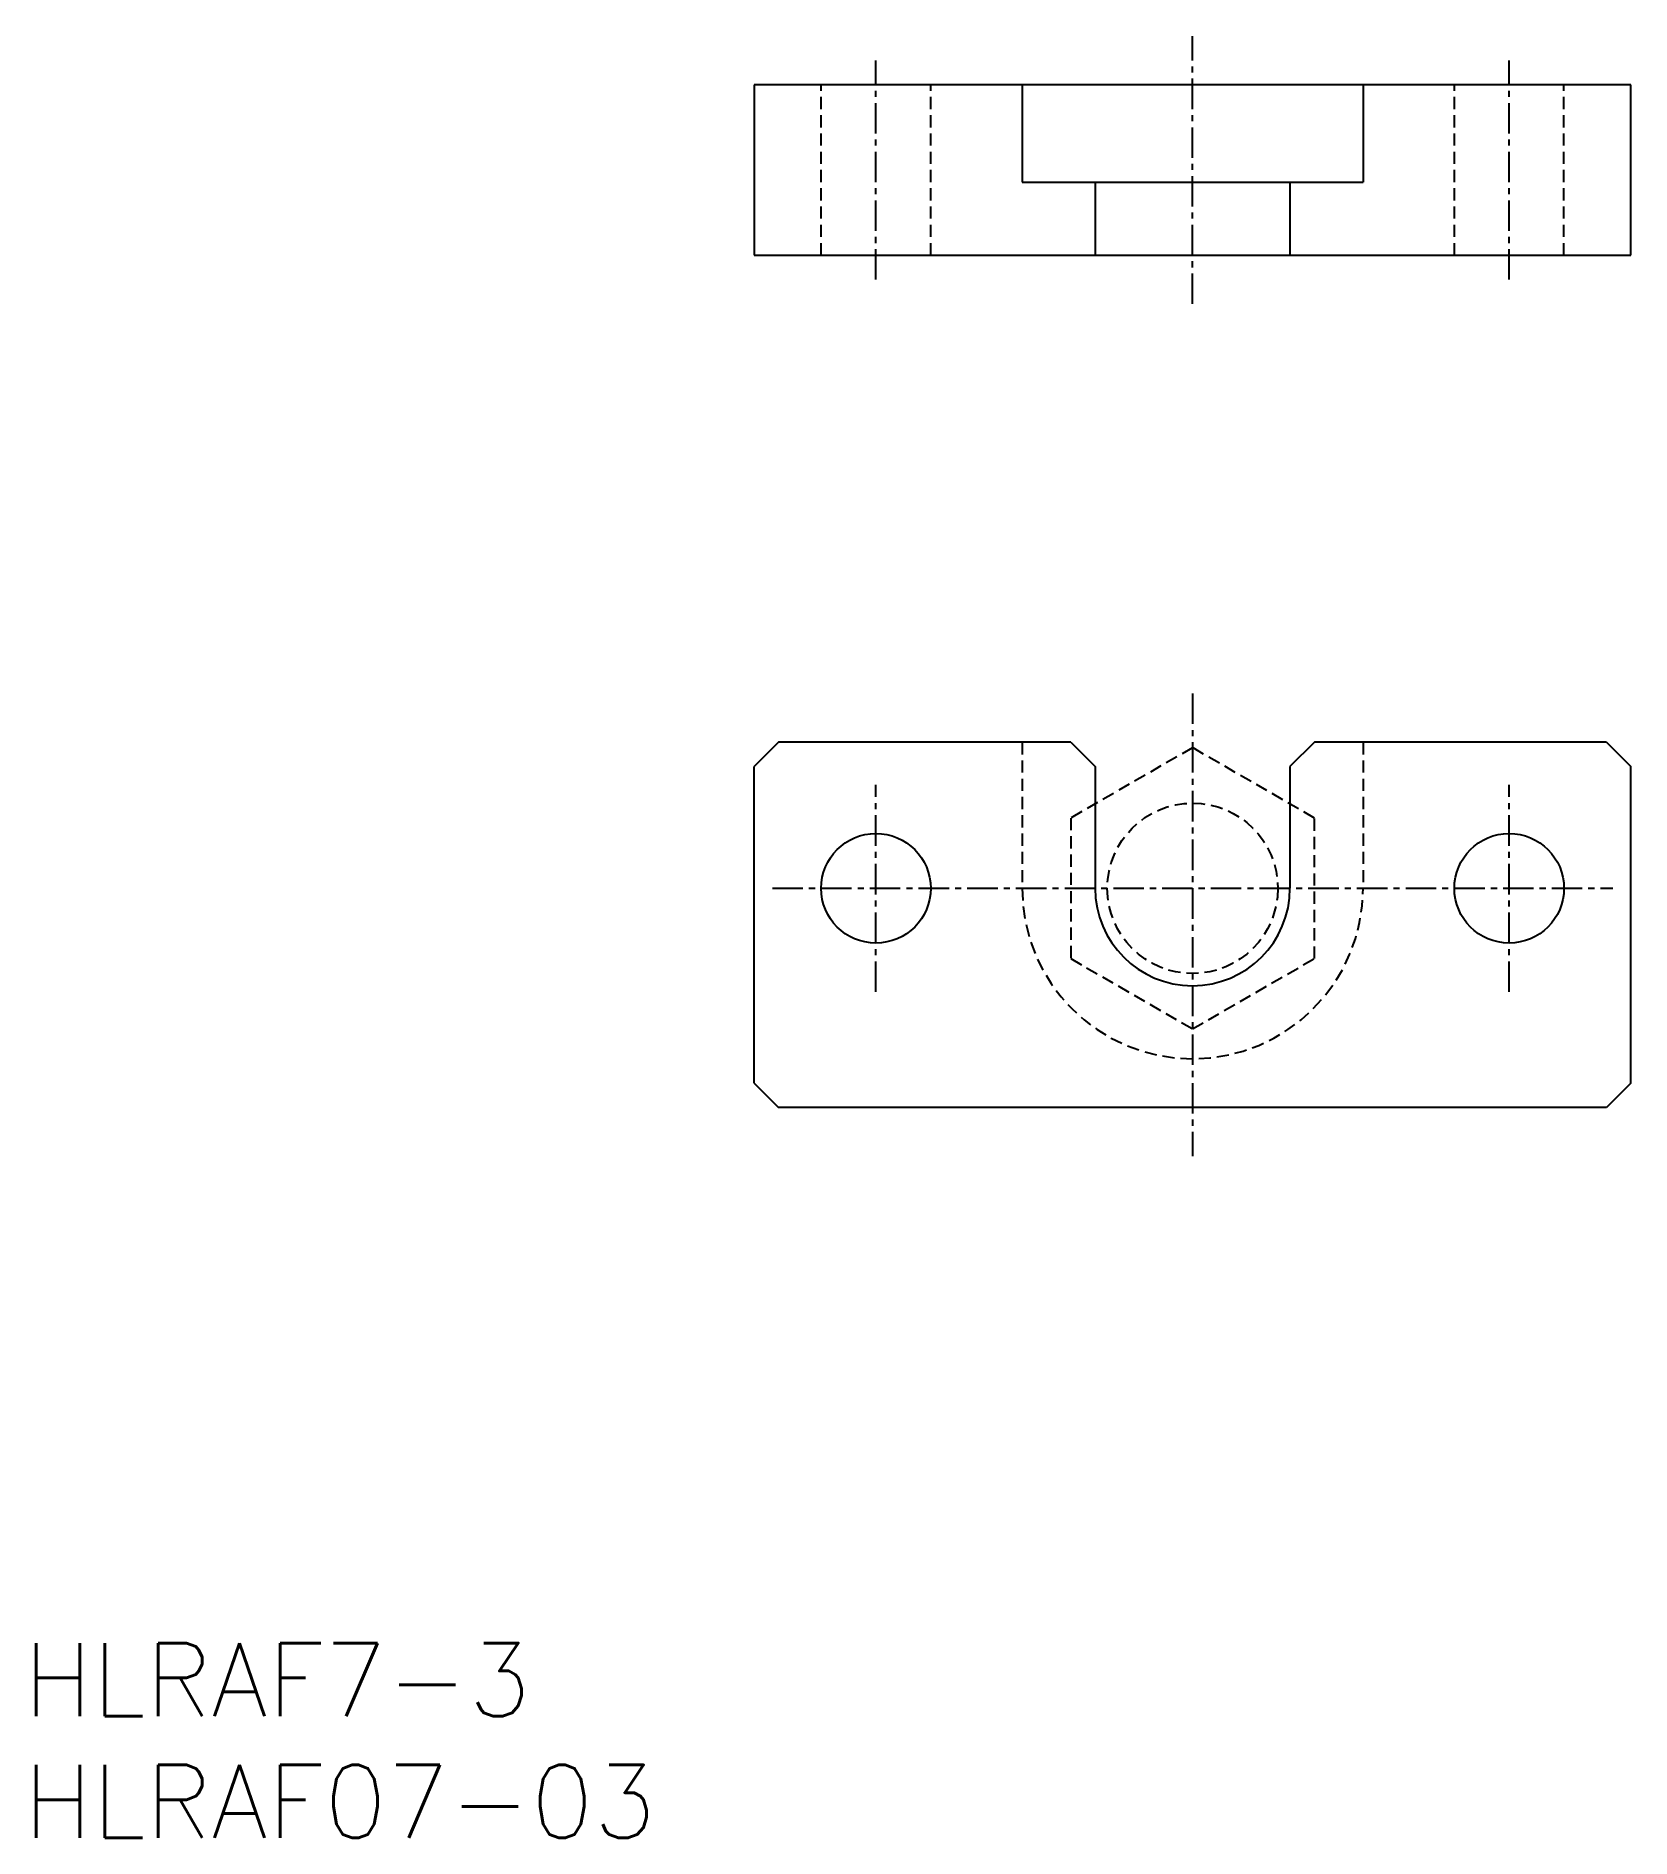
# Model space of a CAD drawing. Extents: x 0.5 to 66, y 0 to 74.
import ezdxf

# ---------------------------------------------------------------- set-up
doc = ezdxf.new("R2010")
doc.units = 0
doc.linetypes.add('CENTER', pattern=[2, 1.25, -0.25, 0.25, -0.25])
doc.linetypes.add('DASHED', pattern=[0.75, 0.5, -0.25])
doc.layers.get('0').update_dxf_attribs({"linetype": 'CONTINUOUS'})
doc.layers.add('CENTER', color=1, linetype='CENTER')
doc.styles.get("Standard").update_dxf_attribs({"font": 'txt.shx'})

# ---------------------------------------------------------------- blocks, each defined once
blk = doc.blocks.new('*U12')
at = {"color": 7, "linetype": 'CONTINUOUS'}
blk.add_text('HLRAF07-03', height=3, dxfattribs=at).set_placement((0, 0))
blk = doc.blocks.new('*U13')
at = {"color": 7, "linetype": 'CONTINUOUS'}
blk.add_text('HLRAF7-3', height=3, dxfattribs=at).set_placement((0, 5))

msp = doc.modelspace()

# ---------------------------------------------------------------- linework, layer by layer
at = {"color": 7, "linetype": 'CONTINUOUS'}
for p, q in [((66, 72), (30, 72)), ((30, 72), (30, 65)), ((41, 72), (41, 68)), ((55, 72), (55, 68)), ((66, 65), (66, 72)), ((41, 68), (55, 68)), ((44, 68), (44, 65)), ((52, 68), (52, 65)), ((30, 65), (66, 65)), ((31, 45), (30, 44)), ((43, 45), (31, 45)), ((43, 45), (44, 44)), ((53, 45), (52, 44)), ((65, 45), (53, 45)), ((65, 45), (66, 44)), ((30, 31), (30, 44)), ((44, 44), (44, 39)), ((52, 44), (52, 39)), ((66, 31), (66, 44)), ((30, 31), (31, 30)), ((66, 31), (65, 30)), ((65, 30), (31, 30))]:
    msp.add_line(p, q, dxfattribs=at)
at = {"color": 3, "linetype": 'DASHED'}
for p, q in [((32.75, 65), (32.75, 72)), ((37.25, 65), (37.25, 72)), ((58.75, 65), (58.75, 72)), ((63.25, 65), (63.25, 72)), ((41, 45), (41, 39)), ((48, 44.774), (43, 41.887)), ((53, 41.887), (48, 44.774)), ((55, 45), (55, 39)), ((43, 41.887), (43, 36.113)), ((53, 36.113), (53, 41.887)), ((43, 36.113), (48, 33.226)), ((48, 33.226), (53, 36.113))]:
    msp.add_line(p, q, dxfattribs=at)
msp.add_circle((48, 39), 3.5, dxfattribs=at)
at = {"color": 7, "linetype": 'CONTINUOUS'}
for centre in [(35, 39), (61, 39)]:
    msp.add_circle(centre, 2.25, dxfattribs=at)
at = {"color": 3, "linetype": 'DASHED'}
msp.add_arc((48, 39), 7, 180, 0, dxfattribs=at)
at = {"color": 7, "linetype": 'CONTINUOUS'}
msp.add_arc((48, 39), 4, 180, 0, dxfattribs=at)
at = {"layer": 'CENTER', "color": 1, "linetype": 'CENTER'}
for p, q in [((48, 63), (48, 74)), ((35, 64), (35, 73)), ((61, 64), (61, 73)), ((48, 47), (48, 28)), ((35, 34.75), (35, 43.25)), ((61, 34.75), (61, 43.25)), ((30.75, 39), (65.25, 39))]:
    msp.add_line(p, q, dxfattribs=at)

# ---------------------------------------------------------------- block references
at = {"color": 7, "linetype": 'CONTINUOUS'}
for name in ['*U13', '*U12']:
    msp.add_blockref(name, (0, 0), dxfattribs=at)

doc.saveas('drawing.dxf')
